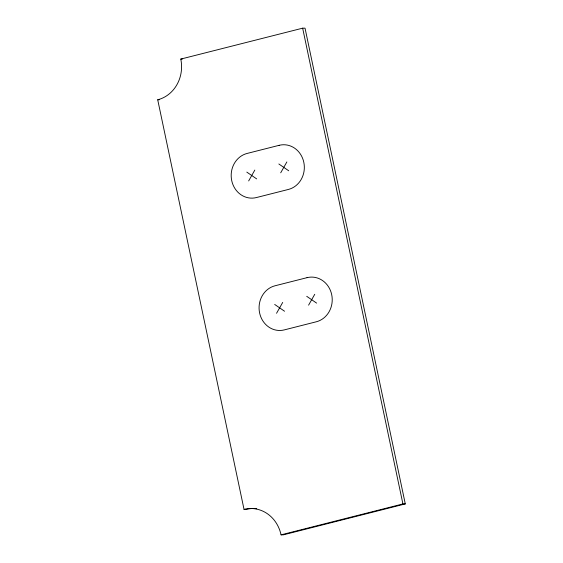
<?xml version="1.0" encoding="UTF-8"?>
<svg xmlns="http://www.w3.org/2000/svg" width="563" height="563" viewBox="0 0 563 563"><rect width="100%" height="100%" fill="white"/><g stroke="black" fill="none" stroke-linecap="round" stroke-linejoin="round"><path stroke-width="0.84" d="M248.663 180.934L254.814 170.075M280.705 172.806L286.856 161.947M276.553 313.274L282.703 302.422M308.594 305.146L314.745 294.294M180.786 59.08L302.655 28.171L305.026 28.15L405.283 503.92L283.414 534.829L281.043 534.85A33.949 30.838 89.5 0 0 244.032 509.381L157.717 99.785A33.949 30.838 89.5 0 0 180.786 59.08L182.363 59.066M281.043 534.85L402.918 503.941L405.283 503.92M157.717 99.785L159.294 99.771M244.032 509.381L246.397 509.367A33.949 30.838 89.5 0 1 256.735 508.706M278.847 163.981L288.72 170.772M246.805 172.109L256.672 178.9M306.736 296.321L316.61 303.112M274.688 304.449L284.561 311.24M302.655 28.171L402.918 503.941M279.135 145.317L247.087 153.446A22.633 20.564 89.5 0 0 231.71 180.582A22.633 20.564 89.5 0 0 256.383 197.564L288.432 189.435A22.633 20.564 89.5 0 0 303.809 162.299A22.633 20.564 89.5 0 0 279.135 145.317M307.025 277.665L274.976 285.793A22.633 20.564 89.5 0 0 259.599 312.929A22.633 20.564 89.5 0 0 284.273 329.904L316.322 321.776A22.633 20.564 89.5 0 0 331.698 294.639A22.633 20.564 89.5 0 0 307.025 277.665"/></g></svg>
